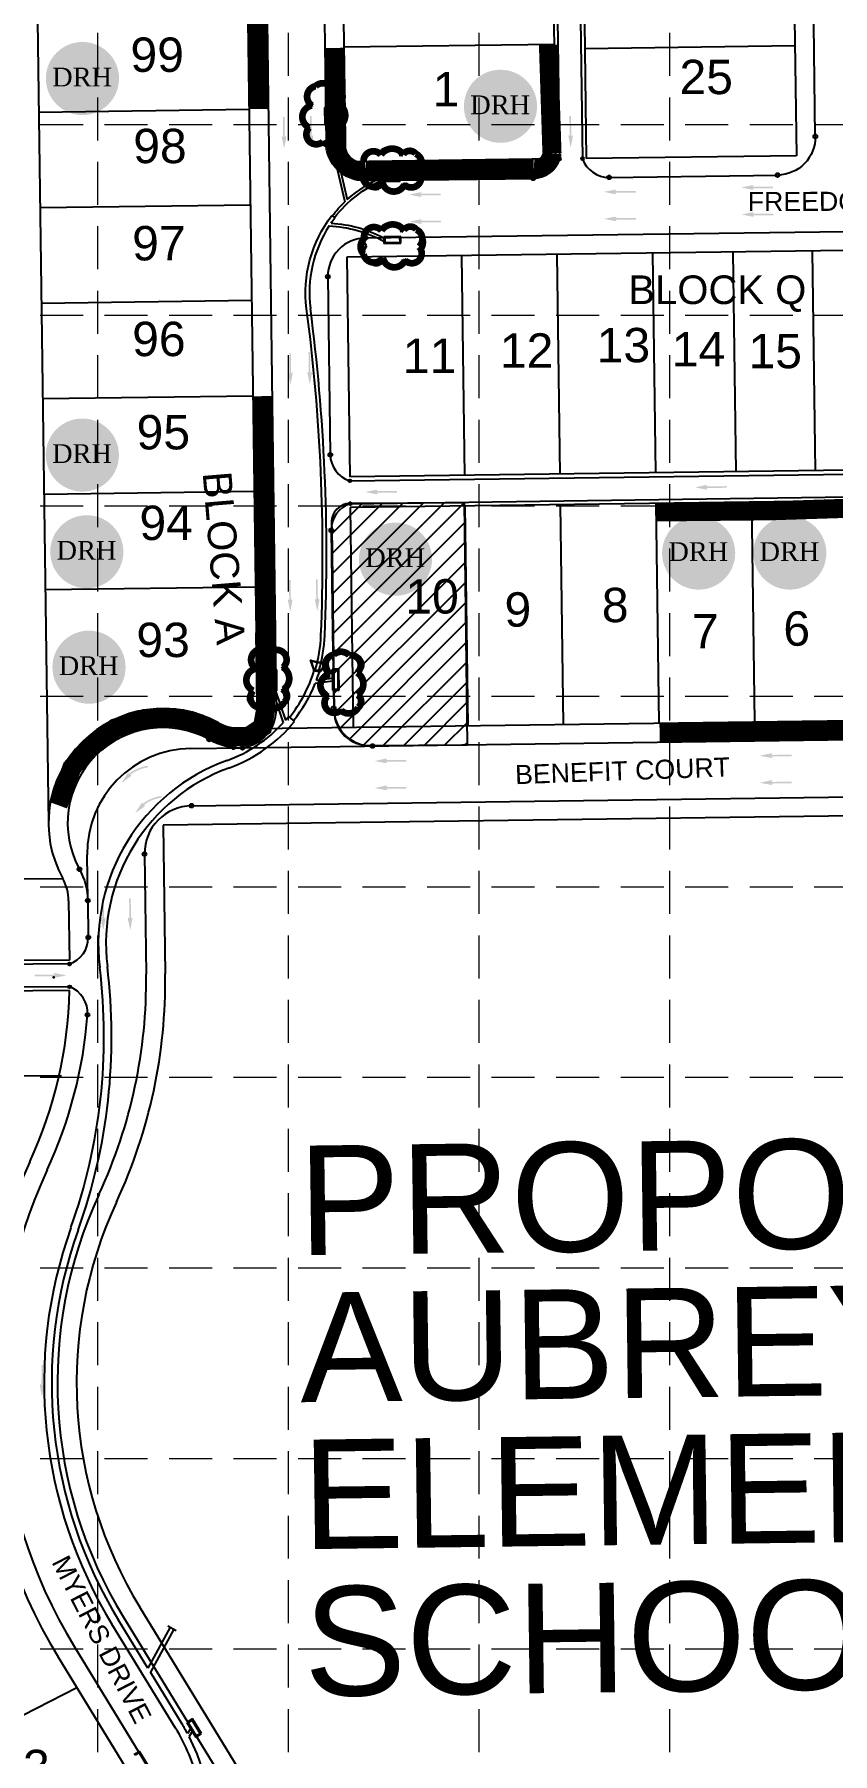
# Model space of a CAD drawing. Header units: inches. Extents: x -5337 to 1057, y 15227 to 19227.
# Drawn here: x -2771 to -2354, y 16972 to 17872 of the extents above; entities that cross this region are included whole.
import ezdxf
from ezdxf.enums import TextEntityAlignment as Align

# ---------------------------------------------------------------- set-up
doc = ezdxf.new("R2010")
doc.units = ezdxf.units.IN
doc.header["$LTSCALE"] = 150
doc.header["$MEASUREMENT"] = 0
doc.linetypes.add('HIDDEN', pattern=[0.375, 0.25, -0.125])
for name, color, linetype in [('1 BLOCK NUMBERS', 7, 'Continuous'), ('1 LOT NUMBER', 7, 'Continuous'), ('BASE', 7, 'Continuous'), ('ECB', 84, 'Continuous'), ('EROSION BLANKET', 84, 'Continuous'), ('grid', 7, 'HIDDEN'), ('LOT NUM', 7, 'Continuous'), ('LOTLINE', 7, 'Continuous'), ('PAVING', 7, 'Continuous'), ('ROW', 7, 'Continuous'), ('SODDED LOT', 2, 'Continuous'), ('STORM', 7, 'Continuous'), ('STORM INLET', 7, 'Continuous')]:
    doc.layers.add(name, color=color, linetype=linetype)
doc.styles.add('DRHorton', font='dutcheb.ttf')
doc.styles.get("Standard").update_dxf_attribs({"font": 'ARIAL.TTF', "height": 25})

# ---------------------------------------------------------------- blocks, each defined once
blk = doc.blocks.new('A$C18F678FE')
at = {"layer": 'BASE', "color": 170, "lineweight": 40, "const_width": 3.51}
blk.add_lwpolyline([(24.74, 19.3, 0.520567), (24.74, 19.3, 0.765195), (25.16, 29.3, 0.417879), (18.11, 33.3, 0.6649), (11.77, 25.13, 0.744833), (5.31, 15.53, 0.975642), (8.29, 5.64, 0.520567), (16.97, 2.85, 0.520567), (19.64, 8.87, 0.540264), (24.74, 19.3)], format="xyb", close=True, dxfattribs=at)
blk = doc.blocks.new('DRHorton')
h = blk.add_hatch(color=1)
h.paths.add_polyline_path([(78.7, 25.78, 1), (40.43, 25.78, 1)])
h.paths.add_polyline_path([(42.33, 17.91), (76.5, 17.91), (76.5, 34.87), (42.33, 34.87)], flags=24)
at = {"layer": 'BASE', "color": 176, "style": 'DRHorton'}
blk.add_text('DRH', height=9.814, dxfattribs=at).set_placement((59.39, 21.64), align=Align.CENTER)

msp = doc.modelspace()

# ---------------------------------------------------------------- hatches: boundary and pattern name
at = {"layer": 'PAVING'}
h = msp.add_hatch(color=256, dxfattribs=at)
edge = h.paths.add_edge_path()
edge.add_line((-2491.82, 17819.72), (-2491.31, 17819.19))
edge.add_line((-2491.31, 17819.19), (-2491.47, 17829.77))
edge.add_line((-2491.47, 17829.77), (-2490.61, 17829.79))
edge.add_line((-2490.61, 17829.79), (-2490.45, 17819.2))
edge.add_line((-2490.45, 17819.2), (-2489.85, 17819.76))
edge.add_line((-2489.85, 17819.76), (-2489.85, 17819.76))
edge.add_ellipse((-2489.8, 17819.22), major_axis=(-0.008, 0.56), ratio=0.285714, start_angle=-125.83153, end_angle=14.49672, ccw=False)
edge.add_line((-2489.66, 17818.9), (-2489.67, 17818.9))
edge.add_line((-2489.67, 17818.9), (-2490.76, 17813.15))
edge.add_line((-2490.76, 17813.15), (-2491.98, 17818.87))
edge.add_line((-2491.98, 17818.87), (-2491.98, 17818.87))
edge.add_ellipse((-2491.86, 17819.19), major_axis=(-0.008, 0.56), ratio=0.285714, start_angle=-17.18267, end_angle=124.72693, ccw=False)
edge.add_line((-2491.82, 17819.72), (-2491.82, 17819.72))
edge.add_line((-2491.82, 17819.72), (-2491.82, 17819.72))
edge.add_line((-2491.82, 17819.72), (-2491.82, 17819.72))
h = msp.add_hatch(color=256, dxfattribs=at)
edge = h.paths.add_edge_path()
edge.add_line((-2641.73, 17819.25), (-2641.23, 17818.72))
edge.add_line((-2641.23, 17818.72), (-2641.38, 17829.3))
edge.add_line((-2641.38, 17829.3), (-2640.52, 17829.31))
edge.add_line((-2640.52, 17829.31), (-2640.37, 17818.73))
edge.add_line((-2640.37, 17818.73), (-2639.77, 17819.29))
edge.add_line((-2639.77, 17819.29), (-2639.77, 17819.29))
edge.add_ellipse((-2639.72, 17818.75), major_axis=(-0.008, 0.56), ratio=0.285714, start_angle=-125.83153, end_angle=14.49672, ccw=False)
edge.add_line((-2639.58, 17818.42), (-2639.58, 17818.42))
edge.add_line((-2639.58, 17818.42), (-2640.68, 17812.68))
edge.add_line((-2640.68, 17812.68), (-2641.9, 17818.39))
edge.add_line((-2641.9, 17818.39), (-2641.9, 17818.39))
edge.add_ellipse((-2641.77, 17818.71), major_axis=(-0.008, 0.56), ratio=0.285714, start_angle=-17.18267, end_angle=124.72693, ccw=False)
edge.add_line((-2641.73, 17819.25), (-2641.73, 17819.25))
edge.add_line((-2641.73, 17819.25), (-2641.73, 17819.25))
edge.add_line((-2641.73, 17819.25), (-2641.73, 17819.25))
h = msp.add_hatch(color=256, dxfattribs=at)
edge = h.paths.add_edge_path()
edge.add_line((-2627.6, 17819.6), (-2627.09, 17819.06))
edge.add_line((-2627.09, 17819.06), (-2627.25, 17829.65))
edge.add_line((-2627.25, 17829.65), (-2626.39, 17829.66))
edge.add_line((-2626.39, 17829.66), (-2626.23, 17819.08))
edge.add_line((-2626.23, 17819.08), (-2625.63, 17819.64))
edge.add_line((-2625.63, 17819.64), (-2625.63, 17819.64))
edge.add_ellipse((-2625.58, 17819.1), major_axis=(-0.008, 0.56), ratio=0.285714, start_angle=-125.83153, end_angle=14.49672, ccw=False)
edge.add_line((-2625.45, 17818.77), (-2625.45, 17818.77))
edge.add_line((-2625.45, 17818.77), (-2626.55, 17813.03))
edge.add_line((-2626.55, 17813.03), (-2627.77, 17818.74))
edge.add_line((-2627.77, 17818.74), (-2627.77, 17818.74))
edge.add_ellipse((-2627.64, 17819.06), major_axis=(-0.008, 0.56), ratio=0.285714, start_angle=-17.18267, end_angle=124.72693, ccw=False)
edge.add_line((-2627.6, 17819.6), (-2627.6, 17819.6))
edge.add_line((-2627.6, 17819.6), (-2627.6, 17819.6))
edge.add_line((-2627.6, 17819.6), (-2627.6, 17819.6))
h = msp.add_hatch(color=256, dxfattribs=at)
edge = h.paths.add_edge_path()
edge.add_line((-2568.78, 17789.55), (-2569.32, 17789.05))
edge.add_line((-2569.32, 17789.05), (-2558.73, 17789.06))
edge.add_line((-2558.73, 17789.06), (-2558.73, 17788.2))
edge.add_line((-2558.73, 17788.2), (-2569.31, 17788.19))
edge.add_line((-2569.31, 17788.19), (-2568.76, 17787.58))
edge.add_line((-2568.76, 17787.58), (-2568.76, 17787.58))
edge.add_ellipse((-2569.3, 17787.54), major_axis=(0.56, 0.001), ratio=0.285714, start_angle=-125.83153, end_angle=14.49672, ccw=False)
edge.add_line((-2569.63, 17787.41), (-2569.63, 17787.41))
edge.add_line((-2569.63, 17787.41), (-2575.36, 17788.59))
edge.add_line((-2575.36, 17788.59), (-2569.63, 17789.73))
edge.add_line((-2569.63, 17789.73), (-2569.63, 17789.73))
edge.add_ellipse((-2569.31, 17789.6), major_axis=(0.56, 0.001), ratio=0.285714, start_angle=-17.18267, end_angle=124.72693, ccw=False)
edge.add_line((-2568.78, 17789.55), (-2568.78, 17789.55))
edge.add_line((-2568.78, 17789.55), (-2568.78, 17789.55))
edge.add_line((-2568.78, 17789.55), (-2568.78, 17789.55))
h = msp.add_hatch(color=256, dxfattribs=at)
edge = h.paths.add_edge_path()
edge.add_line((-2466.91, 17790.97), (-2467.45, 17790.47))
edge.add_line((-2467.45, 17790.47), (-2456.86, 17790.48))
edge.add_line((-2456.86, 17790.48), (-2456.86, 17789.62))
edge.add_line((-2456.86, 17789.62), (-2467.44, 17789.61))
edge.add_line((-2467.44, 17789.61), (-2466.89, 17789))
edge.add_line((-2466.89, 17789), (-2466.89, 17789))
edge.add_ellipse((-2467.44, 17788.96), major_axis=(0.56, 0.001), ratio=0.285714, start_angle=-125.83153, end_angle=14.49672, ccw=False)
edge.add_line((-2467.76, 17788.83), (-2467.76, 17788.83))
edge.add_line((-2467.76, 17788.83), (-2473.49, 17790.01))
edge.add_line((-2473.49, 17790.01), (-2467.76, 17791.15))
edge.add_line((-2467.76, 17791.15), (-2467.76, 17791.15))
edge.add_ellipse((-2467.44, 17791.02), major_axis=(0.56, 0.001), ratio=0.285714, start_angle=-17.18267, end_angle=124.72693, ccw=False)
edge.add_line((-2466.91, 17790.97), (-2466.91, 17790.97))
edge.add_line((-2466.91, 17790.97), (-2466.91, 17790.97))
edge.add_line((-2466.91, 17790.97), (-2466.91, 17790.97))
h = msp.add_hatch(color=256, dxfattribs=at)
edge = h.paths.add_edge_path()
edge.add_line((-2395.02, 17793.29), (-2395.56, 17792.79))
edge.add_line((-2395.56, 17792.79), (-2384.98, 17792.8))
edge.add_line((-2384.98, 17792.8), (-2384.98, 17791.94))
edge.add_line((-2384.98, 17791.94), (-2395.56, 17791.93))
edge.add_line((-2395.56, 17791.93), (-2395.01, 17791.32))
edge.add_line((-2395.01, 17791.32), (-2395.01, 17791.32))
edge.add_ellipse((-2395.55, 17791.28), major_axis=(0.56, 0.001), ratio=0.285714, start_angle=-125.83153, end_angle=14.49672, ccw=False)
edge.add_line((-2395.88, 17791.15), (-2395.88, 17791.15))
edge.add_line((-2395.88, 17791.15), (-2401.61, 17792.33))
edge.add_line((-2401.61, 17792.33), (-2395.88, 17793.47))
edge.add_line((-2395.88, 17793.47), (-2395.88, 17793.47))
edge.add_ellipse((-2395.56, 17793.34), major_axis=(0.56, 0.001), ratio=0.285714, start_angle=-17.18267, end_angle=124.72693, ccw=False)
edge.add_line((-2395.02, 17793.29), (-2395.02, 17793.29))
edge.add_line((-2395.02, 17793.29), (-2395.02, 17793.29))
edge.add_line((-2395.02, 17793.29), (-2395.02, 17793.29))
h = msp.add_hatch(color=256, dxfattribs=at)
edge = h.paths.add_edge_path()
edge.add_line((-2466.75, 17776.84), (-2467.29, 17776.34))
edge.add_line((-2467.29, 17776.34), (-2456.71, 17776.35))
edge.add_line((-2456.71, 17776.35), (-2456.71, 17775.49))
edge.add_line((-2456.71, 17775.49), (-2467.29, 17775.48))
edge.add_line((-2467.29, 17775.48), (-2466.74, 17774.87))
edge.add_line((-2466.74, 17774.87), (-2466.74, 17774.87))
edge.add_ellipse((-2467.28, 17774.83), major_axis=(0.56, 0.001), ratio=0.285714, start_angle=-125.83153, end_angle=14.49672, ccw=False)
edge.add_line((-2467.61, 17774.7), (-2467.61, 17774.7))
edge.add_line((-2467.61, 17774.7), (-2473.34, 17775.87))
edge.add_line((-2473.34, 17775.87), (-2467.61, 17777.01))
edge.add_line((-2467.61, 17777.01), (-2467.61, 17777.01))
edge.add_ellipse((-2467.29, 17776.88), major_axis=(0.56, 0.001), ratio=0.285714, start_angle=-17.18267, end_angle=124.72693, ccw=False)
edge.add_line((-2466.75, 17776.84), (-2466.75, 17776.84))
edge.add_line((-2466.75, 17776.84), (-2466.75, 17776.84))
edge.add_line((-2466.75, 17776.84), (-2466.75, 17776.84))
h = msp.add_hatch(color=256, dxfattribs=at)
edge = h.paths.add_edge_path()
edge.add_line((-2394.87, 17779.16), (-2395.41, 17778.65))
edge.add_line((-2395.41, 17778.65), (-2384.82, 17778.67))
edge.add_line((-2384.82, 17778.67), (-2384.82, 17777.81))
edge.add_line((-2384.82, 17777.81), (-2395.41, 17777.79))
edge.add_line((-2395.41, 17777.79), (-2394.86, 17777.19))
edge.add_line((-2394.86, 17777.19), (-2394.86, 17777.19))
edge.add_ellipse((-2395.4, 17777.15), major_axis=(0.56, 0.001), ratio=0.285714, start_angle=-125.83153, end_angle=14.49672, ccw=False)
edge.add_line((-2395.72, 17777.02), (-2395.72, 17777.02))
edge.add_line((-2395.72, 17777.02), (-2401.45, 17778.19))
edge.add_line((-2401.45, 17778.19), (-2395.72, 17779.33))
edge.add_line((-2395.72, 17779.33), (-2395.72, 17779.33))
edge.add_ellipse((-2395.4, 17779.2), major_axis=(0.56, 0.001), ratio=0.285714, start_angle=-17.18267, end_angle=124.72693, ccw=False)
edge.add_line((-2394.87, 17779.16), (-2394.87, 17779.16))
edge.add_line((-2394.87, 17779.16), (-2394.87, 17779.16))
edge.add_line((-2394.87, 17779.16), (-2394.87, 17779.16))
h = msp.add_hatch(color=256, dxfattribs=at)
edge = h.paths.add_edge_path()
edge.add_line((-2568.62, 17775.42), (-2569.16, 17774.92))
edge.add_line((-2569.16, 17774.92), (-2558.58, 17774.93))
edge.add_line((-2558.58, 17774.93), (-2558.58, 17774.07))
edge.add_line((-2558.58, 17774.07), (-2569.16, 17774.06))
edge.add_line((-2569.16, 17774.06), (-2568.61, 17773.45))
edge.add_line((-2568.61, 17773.45), (-2568.61, 17773.45))
edge.add_ellipse((-2569.15, 17773.41), major_axis=(0.56, 0.001), ratio=0.285714, start_angle=-125.83153, end_angle=14.49672, ccw=False)
edge.add_line((-2569.48, 17773.28), (-2569.48, 17773.28))
edge.add_line((-2569.48, 17773.28), (-2575.21, 17774.45))
edge.add_line((-2575.21, 17774.45), (-2569.48, 17775.6))
edge.add_line((-2569.48, 17775.6), (-2569.48, 17775.59))
edge.add_ellipse((-2569.16, 17775.46), major_axis=(0.56, 0.001), ratio=0.285714, start_angle=-17.18267, end_angle=124.72693, ccw=False)
edge.add_line((-2568.62, 17775.42), (-2568.62, 17775.42))
edge.add_line((-2568.62, 17775.42), (-2568.62, 17775.42))
edge.add_line((-2568.62, 17775.42), (-2568.62, 17775.42))
h = msp.add_hatch(color=256, dxfattribs=at)
edge = h.paths.add_edge_path()
edge.add_line((-2638.43, 17695.5), (-2637.92, 17694.96))
edge.add_line((-2637.92, 17694.96), (-2638.08, 17705.55))
edge.add_line((-2638.08, 17705.55), (-2637.22, 17705.56))
edge.add_line((-2637.22, 17705.56), (-2637.06, 17694.98))
edge.add_line((-2637.06, 17694.98), (-2636.46, 17695.54))
edge.add_line((-2636.46, 17695.54), (-2636.46, 17695.54))
edge.add_ellipse((-2636.41, 17695), major_axis=(-0.008, 0.56), ratio=0.285714, start_angle=-125.83153, end_angle=14.49672, ccw=False)
edge.add_line((-2636.27, 17694.67), (-2636.28, 17694.67))
edge.add_line((-2636.28, 17694.67), (-2637.37, 17688.92))
edge.add_line((-2637.37, 17688.92), (-2638.59, 17694.64))
edge.add_line((-2638.59, 17694.64), (-2638.59, 17694.64))
edge.add_ellipse((-2638.47, 17694.96), major_axis=(-0.008, 0.56), ratio=0.285714, start_angle=-17.18267, end_angle=124.72693, ccw=False)
edge.add_line((-2638.43, 17695.5), (-2638.43, 17695.5))
edge.add_line((-2638.43, 17695.5), (-2638.43, 17695.5))
edge.add_line((-2638.43, 17695.5), (-2638.43, 17695.5))
h = msp.add_hatch(color=256, dxfattribs=at)
edge = h.paths.add_edge_path()
edge.add_line((-2628.32, 17695.87), (-2627.81, 17695.34))
edge.add_line((-2627.81, 17695.34), (-2627.97, 17705.92))
edge.add_line((-2627.97, 17705.92), (-2627.11, 17705.94))
edge.add_line((-2627.11, 17705.94), (-2626.95, 17695.35))
edge.add_line((-2626.95, 17695.35), (-2626.35, 17695.91))
edge.add_line((-2626.35, 17695.91), (-2626.35, 17695.91))
edge.add_ellipse((-2626.3, 17695.37), major_axis=(-0.008, 0.56), ratio=0.285714, start_angle=-125.83153, end_angle=14.49672, ccw=False)
edge.add_line((-2626.17, 17695.05), (-2626.17, 17695.05))
edge.add_line((-2626.17, 17695.05), (-2627.26, 17689.3))
edge.add_line((-2627.26, 17689.3), (-2628.48, 17695.02))
edge.add_line((-2628.48, 17695.02), (-2628.48, 17695.01))
edge.add_ellipse((-2628.36, 17695.34), major_axis=(-0.008, 0.56), ratio=0.285714, start_angle=-17.18267, end_angle=124.72693, ccw=False)
edge.add_line((-2628.32, 17695.87), (-2628.32, 17695.87))
edge.add_line((-2628.32, 17695.87), (-2628.32, 17695.87))
edge.add_line((-2628.32, 17695.87), (-2628.32, 17695.87))
h = msp.add_hatch(color=256, dxfattribs=at)
edge = h.paths.add_edge_path()
edge.add_line((-2591.68, 17633.87), (-2592.21, 17633.37))
edge.add_line((-2592.21, 17633.37), (-2581.63, 17633.48))
edge.add_line((-2581.63, 17633.48), (-2581.62, 17632.62))
edge.add_line((-2581.62, 17632.62), (-2592.2, 17632.51))
edge.add_line((-2592.2, 17632.51), (-2591.64, 17631.91))
edge.add_line((-2591.64, 17631.91), (-2591.64, 17631.9))
edge.add_ellipse((-2592.18, 17631.86), major_axis=(0.56, 0.006), ratio=0.285714, start_angle=-125.83153, end_angle=14.49672, ccw=False)
edge.add_line((-2592.51, 17631.73), (-2592.51, 17631.73))
edge.add_line((-2592.51, 17631.73), (-2598.25, 17632.84))
edge.add_line((-2598.25, 17632.84), (-2592.53, 17634.04))
edge.add_line((-2592.53, 17634.04), (-2592.53, 17634.04))
edge.add_ellipse((-2592.21, 17633.91), major_axis=(0.56, 0.006), ratio=0.285714, start_angle=-17.18267, end_angle=124.72693, ccw=False)
edge.add_line((-2591.68, 17633.87), (-2591.68, 17633.87))
edge.add_line((-2591.68, 17633.87), (-2591.68, 17633.87))
edge.add_line((-2591.68, 17633.87), (-2591.68, 17633.87))
h = msp.add_hatch(color=256, dxfattribs=at)
edge = h.paths.add_edge_path()
edge.add_line((-2419.25, 17636.34), (-2419.78, 17635.84))
edge.add_line((-2419.78, 17635.84), (-2409.2, 17635.95))
edge.add_line((-2409.2, 17635.95), (-2409.19, 17635.09))
edge.add_line((-2409.19, 17635.09), (-2419.77, 17634.98))
edge.add_line((-2419.77, 17634.98), (-2419.22, 17634.37))
edge.add_line((-2419.22, 17634.37), (-2419.21, 17634.37))
edge.add_ellipse((-2419.76, 17634.33), major_axis=(0.56, 0.006), ratio=0.285714, start_angle=-125.83153, end_angle=14.49672, ccw=False)
edge.add_line((-2420.08, 17634.19), (-2420.08, 17634.2))
edge.add_line((-2420.08, 17634.2), (-2425.82, 17635.31))
edge.add_line((-2425.82, 17635.31), (-2420.1, 17636.51))
edge.add_line((-2420.1, 17636.51), (-2420.1, 17636.51))
edge.add_ellipse((-2419.78, 17636.38), major_axis=(0.56, 0.006), ratio=0.285714, start_angle=-17.18267, end_angle=124.72693, ccw=False)
edge.add_line((-2419.25, 17636.34), (-2419.25, 17636.34))
edge.add_line((-2419.25, 17636.34), (-2419.25, 17636.34))
edge.add_line((-2419.25, 17636.34), (-2419.25, 17636.34))
h = msp.add_hatch(color=256, dxfattribs=at)
edge = h.paths.add_edge_path()
edge.add_line((-2638.55, 17576.77), (-2638.04, 17576.24))
edge.add_line((-2638.04, 17576.24), (-2638.2, 17586.82))
edge.add_line((-2638.2, 17586.82), (-2637.34, 17586.84))
edge.add_line((-2637.34, 17586.84), (-2637.18, 17576.25))
edge.add_line((-2637.18, 17576.25), (-2636.58, 17576.81))
edge.add_line((-2636.58, 17576.81), (-2636.58, 17576.81))
edge.add_ellipse((-2636.53, 17576.27), major_axis=(-0.008, 0.56), ratio=0.285714, start_angle=-125.83153, end_angle=14.49672, ccw=False)
edge.add_line((-2636.4, 17575.94), (-2636.4, 17575.95))
edge.add_line((-2636.4, 17575.95), (-2637.5, 17570.2))
edge.add_line((-2637.5, 17570.2), (-2638.72, 17575.91))
edge.add_line((-2638.72, 17575.91), (-2638.72, 17575.91))
edge.add_ellipse((-2638.59, 17576.24), major_axis=(-0.008, 0.56), ratio=0.285714, start_angle=-17.18267, end_angle=124.72693, ccw=False)
edge.add_line((-2638.55, 17576.77), (-2638.55, 17576.77))
edge.add_line((-2638.55, 17576.77), (-2638.55, 17576.77))
edge.add_line((-2638.55, 17576.77), (-2638.55, 17576.77))
h = msp.add_hatch(color=256, dxfattribs=at)
edge = h.paths.add_edge_path()
edge.add_line((-2624.42, 17577.12), (-2623.91, 17576.59))
edge.add_line((-2623.91, 17576.59), (-2624.07, 17587.17))
edge.add_line((-2624.07, 17587.17), (-2623.21, 17587.18))
edge.add_line((-2623.21, 17587.18), (-2623.05, 17576.6))
edge.add_line((-2623.05, 17576.6), (-2622.45, 17577.16))
edge.add_line((-2622.45, 17577.16), (-2622.45, 17577.16))
edge.add_ellipse((-2622.4, 17576.62), major_axis=(-0.008, 0.56), ratio=0.285714, start_angle=-125.83153, end_angle=14.49672, ccw=False)
edge.add_line((-2622.27, 17576.29), (-2622.27, 17576.29))
edge.add_line((-2622.27, 17576.29), (-2623.36, 17570.55))
edge.add_line((-2623.36, 17570.55), (-2624.59, 17576.26))
edge.add_line((-2624.59, 17576.26), (-2624.58, 17576.26))
edge.add_ellipse((-2624.46, 17576.58), major_axis=(-0.008, 0.56), ratio=0.285714, start_angle=-17.18267, end_angle=124.72693, ccw=False)
edge.add_line((-2624.42, 17577.12), (-2624.42, 17577.12))
edge.add_line((-2624.42, 17577.12), (-2624.42, 17577.12))
edge.add_line((-2624.42, 17577.12), (-2624.42, 17577.12))
at = {"layer": 'PAVING', "linetype": 'Continuous', "lineweight": 30}
h = msp.add_hatch(color=256, dxfattribs=at)
edge = h.paths.add_edge_path()
edge.add_line((-2721, 17483.95), (-2725.79, 17480.59))
edge.add_line((-2725.79, 17480.59), (-2722.69, 17485.54))
edge.add_line((-2722.69, 17485.54), (-2722.69, 17485.54))
edge.add_ellipse((-2722.37, 17485.68), major_axis=(0.385, 0.407), ratio=0.285714, start_angle=-17.18267, end_angle=124.72693, ccw=False)
edge.add_line((-2721.97, 17486.04), (-2721.97, 17486.04))
edge.add_line((-2721.97, 17486.04), (-2721.97, 17485.3))
edge.add_line((-2721.97, 17485.3), (-2721.97, 17485.32))
edge.add_arc((-2709.29, 17469.3), 20.43, 97.98331, 128.39158, ccw=False)
edge.add_line((-2712.12, 17489.53), (-2712, 17488.68))
edge.add_arc((-2709.29, 17469.3), 19.57, 97.98331, 128.05912)
edge.add_line((-2721.35, 17484.71), (-2721.35, 17484.71))
edge.add_line((-2721.35, 17484.71), (-2720.53, 17484.69))
edge.add_line((-2720.53, 17484.69), (-2720.53, 17484.69))
edge.add_ellipse((-2720.87, 17484.27), major_axis=(0.385, 0.407), ratio=0.285714, start_angle=-125.83153, end_angle=14.49672, ccw=False)
edge.add_line((-2721.01, 17483.95), (-2721.01, 17483.95))
at = {"layer": 'PAVING'}
h = msp.add_hatch(color=256, dxfattribs=at)
edge = h.paths.add_edge_path()
edge.add_line((-2586.81, 17491.16), (-2587.36, 17491.65))
edge.add_line((-2587.36, 17491.65), (-2576.77, 17491.78))
edge.add_line((-2576.77, 17491.78), (-2576.78, 17492.64))
edge.add_line((-2576.78, 17492.64), (-2587.37, 17492.51))
edge.add_line((-2587.37, 17492.51), (-2586.82, 17493.13))
edge.add_line((-2586.82, 17493.13), (-2586.82, 17493.13))
edge.add_ellipse((-2587.37, 17493.16), major_axis=(0.56, 0.007), ratio=0.285714, start_angle=345.50328, end_angle=485.83153)
edge.add_line((-2587.69, 17493.29), (-2587.69, 17493.28))
edge.add_line((-2587.69, 17493.28), (-2593.41, 17492.03))
edge.add_line((-2593.41, 17492.03), (-2587.66, 17490.97))
edge.add_line((-2587.66, 17490.97), (-2587.66, 17490.97))
edge.add_ellipse((-2587.34, 17491.1), major_axis=(0.56, 0.007), ratio=0.285714, start_angle=235.27307, end_angle=377.18267)
edge.add_line((-2586.81, 17491.16), (-2586.81, 17491.16))
edge.add_line((-2586.81, 17491.16), (-2586.81, 17491.16))
edge.add_line((-2586.81, 17491.16), (-2586.81, 17491.16))
h = msp.add_hatch(color=256, dxfattribs=at)
edge = h.paths.add_edge_path()
edge.add_line((-2385.28, 17493.91), (-2385.83, 17494.41))
edge.add_line((-2385.83, 17494.41), (-2375.24, 17494.5))
edge.add_line((-2375.24, 17494.5), (-2375.25, 17495.36))
edge.add_line((-2375.25, 17495.36), (-2385.83, 17495.26))
edge.add_line((-2385.83, 17495.26), (-2385.29, 17495.88))
edge.add_line((-2385.29, 17495.88), (-2385.29, 17495.88))
edge.add_ellipse((-2385.83, 17495.91), major_axis=(0.56, 0.005), ratio=0.285714, start_angle=345.50328, end_angle=485.83153)
edge.add_line((-2386.16, 17496.04), (-2386.16, 17496.04))
edge.add_line((-2386.16, 17496.04), (-2391.88, 17494.81))
edge.add_line((-2391.88, 17494.81), (-2386.14, 17493.72))
edge.add_line((-2386.14, 17493.72), (-2386.14, 17493.72))
edge.add_ellipse((-2385.82, 17493.86), major_axis=(0.56, 0.005), ratio=0.285714, start_angle=235.27307, end_angle=377.18267)
edge.add_line((-2385.28, 17493.91), (-2385.28, 17493.91))
edge.add_line((-2385.28, 17493.91), (-2385.28, 17493.91))
edge.add_line((-2385.28, 17493.91), (-2385.28, 17493.91))
h = msp.add_hatch(color=256, dxfattribs=at)
edge = h.paths.add_edge_path()
edge.add_line((-2586.77, 17477.02), (-2587.32, 17477.51))
edge.add_line((-2587.32, 17477.51), (-2576.74, 17477.65))
edge.add_line((-2576.74, 17477.65), (-2576.74, 17478.51))
edge.add_line((-2576.74, 17478.51), (-2587.33, 17478.37))
edge.add_line((-2587.33, 17478.37), (-2586.79, 17478.99))
edge.add_line((-2586.79, 17478.99), (-2586.79, 17478.99))
edge.add_ellipse((-2587.33, 17479.02), major_axis=(0.56, 0.007), ratio=0.285714, start_angle=345.50328, end_angle=485.83153)
edge.add_line((-2587.66, 17479.15), (-2587.66, 17479.15))
edge.add_line((-2587.66, 17479.15), (-2593.37, 17477.9))
edge.add_line((-2593.37, 17477.9), (-2587.62, 17476.83))
edge.add_line((-2587.62, 17476.83), (-2587.62, 17476.83))
edge.add_ellipse((-2587.31, 17476.97), major_axis=(0.56, 0.007), ratio=0.285714, start_angle=235.27307, end_angle=377.18267)
edge.add_line((-2586.77, 17477.02), (-2586.77, 17477.02))
edge.add_line((-2586.77, 17477.02), (-2586.77, 17477.02))
edge.add_line((-2586.77, 17477.02), (-2586.77, 17477.02))
h = msp.add_hatch(color=256, dxfattribs=at)
edge = h.paths.add_edge_path()
edge.add_line((-2385.29, 17479.77), (-2385.84, 17480.27))
edge.add_line((-2385.84, 17480.27), (-2375.25, 17480.36))
edge.add_line((-2375.25, 17480.36), (-2375.26, 17481.22))
edge.add_line((-2375.26, 17481.22), (-2385.84, 17481.13))
edge.add_line((-2385.84, 17481.13), (-2385.3, 17481.74))
edge.add_line((-2385.3, 17481.74), (-2385.3, 17481.74))
edge.add_ellipse((-2385.84, 17481.78), major_axis=(0.56, 0.005), ratio=0.285714, start_angle=345.50328, end_angle=485.83153)
edge.add_line((-2386.17, 17481.9), (-2386.17, 17481.9))
edge.add_line((-2386.17, 17481.9), (-2391.89, 17480.67))
edge.add_line((-2391.89, 17480.67), (-2386.15, 17479.59))
edge.add_line((-2386.15, 17479.59), (-2386.15, 17479.59))
edge.add_ellipse((-2385.83, 17479.72), major_axis=(0.56, 0.005), ratio=0.285714, start_angle=235.27307, end_angle=377.18267)
edge.add_line((-2385.29, 17479.77), (-2385.29, 17479.77))
edge.add_line((-2385.29, 17479.77), (-2385.29, 17479.77))
edge.add_line((-2385.29, 17479.77), (-2385.29, 17479.77))
at = {"layer": 'PAVING', "linetype": 'Continuous', "lineweight": 30}
h = msp.add_hatch(color=256, dxfattribs=at)
edge = h.paths.add_edge_path()
edge.add_line((-2713.82, 17468.18), (-2718.61, 17464.82))
edge.add_line((-2718.61, 17464.82), (-2715.5, 17469.77))
edge.add_line((-2715.5, 17469.77), (-2715.5, 17469.77))
edge.add_ellipse((-2715.18, 17469.91), major_axis=(0.385, 0.407), ratio=0.285714, start_angle=-17.18267, end_angle=124.72693, ccw=False)
edge.add_line((-2714.78, 17470.27), (-2714.78, 17470.27))
edge.add_line((-2714.78, 17470.27), (-2714.78, 17469.53))
edge.add_line((-2714.78, 17469.53), (-2714.79, 17469.54))
edge.add_arc((-2702.1, 17453.53), 20.43, 97.98318, 128.39145, ccw=False)
edge.add_line((-2704.94, 17473.76), (-2704.82, 17472.91))
edge.add_arc((-2702.1, 17453.53), 19.57, 97.98318, 128.05898)
edge.add_line((-2714.16, 17468.94), (-2714.16, 17468.94))
edge.add_line((-2714.16, 17468.94), (-2713.35, 17468.92))
edge.add_line((-2713.35, 17468.92), (-2713.34, 17468.92))
edge.add_ellipse((-2713.69, 17468.5), major_axis=(0.385, 0.407), ratio=0.285714, start_angle=-125.83153, end_angle=14.49672, ccw=False)
edge.add_line((-2713.82, 17468.17), (-2713.82, 17468.18))
at = {"layer": 'PAVING'}
h = msp.add_hatch(color=256, dxfattribs=at)
edge = h.paths.add_edge_path()
edge.add_line((-2734.46, 17410.07), (-2734.95, 17409.52))
edge.add_line((-2734.95, 17409.52), (-2735.09, 17420.11))
edge.add_line((-2735.09, 17420.11), (-2735.95, 17420.09))
edge.add_line((-2735.95, 17420.09), (-2735.81, 17409.51))
edge.add_line((-2735.81, 17409.51), (-2736.42, 17410.05))
edge.add_line((-2736.42, 17410.05), (-2736.42, 17410.05))
edge.add_ellipse((-2736.46, 17409.51), major_axis=(-0.008, 0.56), ratio=0.285714, start_angle=345.50328, end_angle=485.83153)
edge.add_line((-2736.58, 17409.18), (-2736.58, 17409.18))
edge.add_line((-2736.58, 17409.18), (-2735.32, 17403.47))
edge.add_line((-2735.32, 17403.47), (-2734.26, 17409.22))
edge.add_line((-2734.26, 17409.22), (-2734.27, 17409.22))
edge.add_ellipse((-2734.4, 17409.53), major_axis=(-0.008, 0.56), ratio=0.285714, start_angle=235.27307, end_angle=377.18267)
edge.add_line((-2734.46, 17410.07), (-2734.46, 17410.07))
edge.add_line((-2734.46, 17410.07), (-2734.46, 17410.07))
edge.add_line((-2734.46, 17410.07), (-2734.46, 17410.07))
h = msp.add_hatch(color=256, dxfattribs=at)
edge = h.paths.add_edge_path()
edge.add_line((-2720.32, 17410.12), (-2720.81, 17409.57))
edge.add_line((-2720.81, 17409.57), (-2720.95, 17420.16))
edge.add_line((-2720.95, 17420.16), (-2721.81, 17420.15))
edge.add_line((-2721.81, 17420.15), (-2721.67, 17409.56))
edge.add_line((-2721.67, 17409.56), (-2722.29, 17410.11))
edge.add_line((-2722.29, 17410.11), (-2722.29, 17410.11))
edge.add_ellipse((-2722.32, 17409.56), major_axis=(-0.008, 0.56), ratio=0.285714, start_angle=345.50328, end_angle=485.83153)
edge.add_line((-2722.45, 17409.23), (-2722.44, 17409.24))
edge.add_line((-2722.44, 17409.24), (-2721.19, 17403.52))
edge.add_line((-2721.19, 17403.52), (-2720.13, 17409.27))
edge.add_line((-2720.13, 17409.27), (-2720.13, 17409.27))
edge.add_ellipse((-2720.27, 17409.59), major_axis=(-0.008, 0.56), ratio=0.285714, start_angle=235.27307, end_angle=377.18267)
edge.add_line((-2720.32, 17410.12), (-2720.32, 17410.12))
edge.add_line((-2720.32, 17410.12), (-2720.32, 17410.12))
edge.add_line((-2720.32, 17410.12), (-2720.32, 17410.12))
at = {"layer": 'PAVING', "linetype": 'Continuous', "lineweight": 30}
h = msp.add_hatch(color=256, dxfattribs=at)
edge = h.paths.add_edge_path()
edge.add_line((-2761.24, 17380.8), (-2760.69, 17380.2))
edge.add_line((-2760.69, 17380.2), (-2771.27, 17380.15))
edge.add_line((-2771.27, 17380.15), (-2771.26, 17379.29))
edge.add_line((-2771.26, 17379.29), (-2760.68, 17379.34))
edge.add_line((-2760.68, 17379.34), (-2761.22, 17378.84))
edge.add_line((-2761.22, 17378.84), (-2761.22, 17378.84))
edge.add_ellipse((-2760.68, 17378.79), major_axis=(-0.56, -0.002), ratio=0.285714, start_angle=342.81733, end_angle=484.72693)
edge.add_line((-2760.36, 17378.66), (-2760.36, 17378.66))
edge.add_line((-2760.36, 17378.66), (-2754.64, 17379.82))
edge.add_line((-2754.64, 17379.82), (-2760.37, 17380.98))
edge.add_line((-2760.37, 17380.98), (-2760.37, 17380.98))
edge.add_ellipse((-2760.7, 17380.85), major_axis=(-0.56, -0.002), ratio=0.285714, start_angle=234.16847, end_angle=374.49672)
edge.add_line((-2761.24, 17380.8), (-2761.24, 17380.8))
edge.add_line((-2761.24, 17380.8), (-2761.24, 17380.8))
at = {"layer": 'PAVING'}
h = msp.add_hatch(color=256, dxfattribs=at)
edge = h.paths.add_edge_path()
edge.add_line((-2766.34, 17165.81), (-2766.86, 17165.28))
edge.add_line((-2766.86, 17165.28), (-2766.63, 17175.86))
edge.add_line((-2766.63, 17175.86), (-2767.49, 17175.88))
edge.add_line((-2767.49, 17175.88), (-2767.72, 17165.3))
edge.add_line((-2767.72, 17165.3), (-2768.31, 17165.86))
edge.add_line((-2768.31, 17165.86), (-2768.31, 17165.87))
edge.add_ellipse((-2768.36, 17165.32), major_axis=(0.012, 0.56), ratio=0.285714, start_angle=345.50328, end_angle=485.83153)
edge.add_line((-2768.5, 17165), (-2768.5, 17165))
edge.add_line((-2768.5, 17165), (-2767.44, 17159.25))
edge.add_line((-2767.44, 17159.25), (-2766.18, 17164.96))
edge.add_line((-2766.18, 17164.96), (-2766.18, 17164.95))
edge.add_ellipse((-2766.31, 17165.28), major_axis=(0.012, 0.56), ratio=0.285714, start_angle=235.27307, end_angle=377.18267)
edge.add_line((-2766.35, 17165.81), (-2766.34, 17165.81))
edge.add_line((-2766.34, 17165.81), (-2766.34, 17165.81))
edge.add_line((-2766.34, 17165.81), (-2766.34, 17165.81))
at = {"layer": 'SODDED LOT'}
h = msp.add_hatch(dxfattribs=at)
h.set_pattern_fill('ANSI31', color=256, scale=60, style=0)
edge = h.paths.add_edge_path()
edge.add_line((-2546.35, 17627.17), (-2606.09, 17626.88))
edge.add_arc((-2606.04, 17616.94), 9.94, 90.27273, 194.10265)
edge.add_line((-2615.68, 17614.52), (-2614.51, 17517.86))
edge.add_arc((-2596.63, 17518.08), 17.88, 180.69002, 272.07289)
edge.add_line((-2595.99, 17500.21), (-2544.82, 17500.57))
edge.add_line((-2544.82, 17500.57), (-2546.35, 17627.17))

# ---------------------------------------------------------------- linework, layer by layer
at = {"layer": 'BASE', "color": 170, "lineweight": 40}
for p, q in [((-2611.43, 17835.72), (-2611.43, 17835.72)), ((-2611.43, 17835.72), (-2611.43, 17835.72)), ((-2577.93, 17794.63), (-2577.93, 17794.63)), ((-2577.93, 17794.63), (-2577.93, 17794.63)), ((-2577.49, 17754.84), (-2577.49, 17754.84)), ((-2577.49, 17754.84), (-2577.49, 17754.84)), ((-2641.92, 17540.53), (-2641.92, 17540.53)), ((-2641.92, 17540.53), (-2641.92, 17540.53)), ((-2601.39, 17538.45), (-2601.39, 17538.45)), ((-2601.39, 17538.45), (-2601.39, 17538.45)), ((-2682.12, 16997.45), (-2682.12, 16997.45)), ((-2682.12, 16997.45), (-2682.12, 16997.45)), ((-2714.74, 16975.89), (-2714.74, 16975.89)), ((-2714.74, 16975.89), (-2714.74, 16975.89))]:
    msp.add_line(p, q, dxfattribs=at)
for centre, radius, start, end in [((-2622.41, 17840.04), 5.61, 100.19112, 234.6709), ((-2619.66, 17841.26), 5.7, 40.36063, 131.07671), ((-2614.63, 17839.81), 5.19, 307.98562, 97.67783), ((-2624.82, 17829.48), 6.04, 97.95133, 244.67119), ((-2615.31, 17829.97), 6.94, 302.44792, 55.97094), ((-2623.85, 17820.27), 5.17, 133.45291, 310.62738), ((-2613.82, 17820.77), 4.02, 306.30255, 56.30255), ((-2616.38, 17820.1), 5.56, 222.42558, 332.42558), ((-2585.55, 17807.28), 6.04, 14.01822, 160.73807), ((-2594.61, 17805.35), 5.17, 49.51979, 226.69427), ((-2574.8, 17806.01), 5.61, 16.25801, 150.73778), ((-2573.29, 17803.4), 5.7, 316.42751, 47.14359), ((-2593.98, 17797.9), 5.56, 138.49246, 248.49246), ((-2584.06, 17797.89), 6.94, 218.5148, 332.03782), ((-2574.2, 17798.24), 5.19, 224.0525, 13.74471), ((-2593.05, 17795.43), 4.02, 222.36943, 332.36943), ((-2594.17, 17765.55), 5.17, 49.51979, 226.69427), ((-2585.11, 17767.49), 6.04, 14.01822, 160.73807), ((-2574.36, 17766.21), 5.61, 16.25801, 150.73778), ((-2572.85, 17763.61), 5.7, 316.42751, 47.14359), ((-2593.54, 17758.11), 5.56, 138.49246, 248.49246), ((-2573.76, 17758.45), 5.19, 224.0525, 13.74471), ((-2592.61, 17755.64), 4.02, 222.36943, 332.36943), ((-2583.62, 17758.1), 6.94, 218.5148, 332.03782), ((-2650.15, 17546.08), 5.7, 40.36063, 131.07671), ((-2652.9, 17544.85), 5.61, 100.19112, 234.6709), ((-2645.11, 17544.62), 5.19, 307.98562, 97.67783), ((-2612.37, 17542.77), 5.61, 100.19112, 234.6709), ((-2609.62, 17543.99), 5.7, 40.36063, 131.07671), ((-2604.59, 17542.54), 5.19, 307.98562, 97.67783), ((-2655.3, 17534.29), 6.04, 97.95133, 244.67119), ((-2645.8, 17534.78), 6.94, 302.44792, 55.97094), ((-2614.78, 17532.21), 6.04, 97.95133, 244.67119), ((-2605.28, 17532.7), 6.94, 302.44792, 55.97094), ((-2654.33, 17525.08), 5.17, 133.45291, 310.62738), ((-2644.31, 17525.58), 4.02, 306.30255, 56.30255), ((-2613.81, 17523), 5.17, 133.45291, 310.62738), ((-2603.78, 17523.5), 4.02, 306.30255, 56.30255), ((-2646.86, 17524.92), 5.56, 222.42558, 332.42558), ((-2606.34, 17522.83), 5.56, 222.42558, 332.42558)]:
    msp.add_arc(centre, radius, start, end, dxfattribs=at)
at = {"layer": 'EROSION BLANKET', "const_width": 10}
for points in [[(-2653.65, 17833.36), (-2654.78, 17932.45)], [(-2758.99, 17468.94), (-2751.78, 17488.55), (-2742.19, 17499.61), (-2729.06, 17509.34), (-2713.42, 17514.35), (-2698.08, 17514.79), (-2684.95, 17511.7), (-2671.38, 17504.77), (-2659.28, 17504.91), (-2652.05, 17509.78), (-2650.43, 17518.78), (-2650.28, 17545.61), (-2652.04, 17683.06)], [(-2445.77, 17622.46), (-2386.42, 17623.05), (-2340.88, 17624.52), (-2308.27, 17628.34), (-2269.49, 17634.21)], [(-2444.3, 17507.05), (-2352.63, 17508.22), (-2323.25, 17508.51), (-2303.57, 17511.45), (-2268.02, 17517.33)]]:
    msp.add_lwpolyline(points, dxfattribs=at)
msp.add_lwpolyline([(-2614.1, 17865.37), (-2613.3, 17814.42, 0.444055), (-2597.85, 17800.89), (-2510.09, 17802, 0.406718), (-2500.58, 17810.26), (-2502.42, 17866.97)], format="xyb", dxfattribs=at)
at = {"layer": 'grid', "color": 252, "linetype": 'HIDDEN', "lineweight": 0, "ltscale": 0.6}
for p, q in [((-2738.39, 19121.98), (-2738.39, 15630.29)), ((-2638.64, 19121.98), (-2638.64, 15630.29)), ((-2538.89, 19121.98), (-2538.89, 15630.29)), ((-2439.14, 19121.98), (-2439.14, 15630.29)), ((-5232.14, 17825.23), (952.36, 17825.23)), ((-5232.14, 17725.48), (952.36, 17725.48)), ((-5232.14, 17625.73), (952.36, 17625.73)), ((-5232.14, 17525.98), (952.36, 17525.98)), ((-5232.14, 17426.23), (952.36, 17426.23)), ((-5232.14, 17326.48), (952.36, 17326.48)), ((-5232.14, 17226.73), (952.36, 17226.73)), ((-5232.14, 17126.98), (952.36, 17126.98)), ((-5232.14, 17027.23), (952.36, 17027.23))]:
    msp.add_line(p, q, dxfattribs=at)
at = {"layer": 'LOTLINE'}
for p, q in [((-2785.68, 19067.45), (-2763.99, 17459.41)), ((-2499.47, 17867.22), (-2609.46, 17865.74)), ((-2373.45, 17866.42), (-2483.44, 17864.94)), ((-2659.02, 17833.09), (-2769.01, 17831.61)), ((-2658.35, 17783.1), (-2768.34, 17781.61)), ((-2447.99, 17757.91), (-2446.44, 17642.92)), ((-2405.99, 17758.47), (-2404.44, 17643.48)), ((-2364.5, 17759.03), (-2362.95, 17644.04)), ((-2547.98, 17756.56), (-2546.43, 17641.57)), ((-2497.99, 17757.23), (-2496.43, 17642.24)), ((-2657.67, 17733.1), (-2767.66, 17731.62)), ((-2657, 17683.1), (-2766.99, 17681.62)), ((-2656.33, 17633.11), (-2766.32, 17631.63)), ((-2546.21, 17625.57), (-2544.66, 17510.58)), ((-2496.22, 17626.24), (-2494.67, 17511.25)), ((-2446.22, 17626.92), (-2444.67, 17511.93)), ((-2396.23, 17627.59), (-2394.68, 17512.6)), ((-2655.65, 17583.11), (-2765.64, 17581.63)), ((-3019.36, 17429.94), (-2757.08, 17430.52)), ((-2757.22, 17327.22), (-2880.34, 17326.49)), ((-2851.96, 16954.74), (-2749.09, 17006.94))]:
    msp.add_line(p, q, dxfattribs=at)
at = {"layer": 'PAVING'}
for p, q in [((-2362.81, 17819.06), (-2370.7, 18404.07)), ((-2656.4, 18379.81), (-2645.33, 17559.23)), ((-2626.4, 18380.21), (-2618.78, 17815.61)), ((-2504.19, 18365.54), (-2496.66, 17807.25)), ((-2492.19, 18365.7), (-2484.66, 17807.42)), ((-2598.52, 17795.88), (-2510.35, 17797.07)), ((-2470.71, 17797.6), (-2382.54, 17798.79)), ((-2598.11, 17765.88), (-2347.13, 17769.27)), ((-2617.84, 17745.61), (-2616.58, 17652.42)), ((-2606.4, 17638.76), (-2345.42, 17642.28)), ((-2606.23, 17626.76), (-2345.26, 17630.28)), ((-2616.05, 17612.82), (-2615.33, 17559.63)), ((-2645.33, 17559.23), (-2644.79, 17519.36)), ((-2615.33, 17559.63), (-2614.79, 17519.63)), ((-2689.51, 17498.62), (-2662.54, 17498.99)), ((-2689.51, 17498.62), (-2689.51, 17498.62)), ((-2664.43, 17498.96), (-2664.61, 17498.96)), ((-2662.54, 17498.99), (-2343.55, 17503.29)), ((-2689.1, 17468.63), (-2343.14, 17473.29)), ((-2743.44, 17418.96), (-2743.76, 17442.96)), ((-2743.76, 17442.96), (-2743.76, 17442.96)), ((-2713.76, 17443.33), (-2712.92, 17380.46)), ((-2743.44, 17418.96), (-2743.18, 17399.72)), ((-2752.99, 17385.83), (-2837.28, 17385.34)), ((-2752.91, 17373.83), (-2837.21, 17373.34)), ((-2724.81, 17043.91), (-2507.61, 16688.67)), ((-2750.4, 17028.26), (-2688.39, 16926.84))]:
    msp.add_line(p, q, dxfattribs=at)
for centre, radius in [((-2618.78, 17815.61), 1), ((-2362.81, 17819.06), 1), ((-2496.66, 17807.25), 0.75), ((-2484.66, 17807.42), 0.75), ((-2598.52, 17795.88), 1), ((-2510.35, 17797.07), 1), ((-2470.71, 17797.6), 1), ((-2382.54, 17798.79), 1), ((-2598.11, 17765.88), 1), ((-2617.84, 17745.61), 1), ((-2616.58, 17652.42), 1), ((-2606.4, 17638.76), 0.75), ((-2606.23, 17626.76), 0.75), ((-2616.05, 17612.82), 1), ((-2644.79, 17519.36), 1), ((-2614.79, 17519.63), 1), ((-2679.89, 17503.32), 1), ((-2667.16, 17499.23), 1), ((-2662.54, 17498.99), 1), ((-2594.52, 17499.91), 1), ((-2689.1, 17468.63), 1), ((-2713.76, 17443.33), 1), ((-2747.78, 17435.38), 1), ((-2743.44, 17418.96), 1), ((-2743.18, 17399.72), 1), ((-2752.99, 17385.83), 0.75), ((-2752.91, 17373.83), 0.75), ((-2743.56, 17359.17), 1)]:
    msp.add_circle(centre, radius, dxfattribs=at)
at = {"layer": 'PAVING', "extrusion": (0, 0, -1)}
for centre, radius, start, end in [((2598.79, 17815.88), 20, 269.22713, 359.22714), ((2382.8, 17818.79), 20, 179.22714, 269.22714), ((2778.44, 17418.49), 35, 151.13979, 179.22721), ((2892.86, 17580.09), 981.5, 213.74584, 238.55808), ((2892.86, 17580.09), 1018.5, 213.74584, 238.55808)]:
    msp.add_arc(centre, radius, start, end, dxfattribs=at)
at = {"layer": 'PAVING'}
for centre, radius, start, end in [((-2510.5, 17811.57), 14.5, 270.62023, 342.69219), ((-2470.94, 17812.1), 14.5, 198.8524, 270.90497), ((-2597.84, 17745.88), 20, 90.77286, 180.77288), ((-2602.08, 17652.6), 14.5, 180.70904, 252.69345), ((-2601.55, 17613.04), 14.5, 108.85242, 180.86295), ((-2664.79, 17519.09), 20, 263.20075, 0.77281), ((-2594.79, 17519.9), 20, 180.77281, 270.77286), ((-2703.99, 17459.52), 50, 61.17627, 208.86021), ((-2688.77, 17443.63), 55, 90.77286, 180.6953), ((-2663.01, 17533.98), 35, 241.17627, 270.77286), ((-2688.77, 17443.63), 25, 90.77286, 180.6953), ((-2757.68, 17399.55), 14.5, 288.85243, 0.64371), ((-2977.89, 17376.89), 265, 335.11536, 0.77286), ((-2758.02, 17360.26), 14.5, 355.67522, 69.37708), ((-2977.89, 17376.89), 235, 335.11536, 355.67522), ((-2524.31, 17166.49), 265, 155.11536, 211.44192), ((-2524.31, 17166.49), 235, 155.11536, 211.44192)]:
    msp.add_arc(centre, radius, start, end, dxfattribs=at)
at = {"layer": 'PAVING', "linetype": 'Continuous', "lineweight": 30}
msp.add_point((-2761.22, 17378.84), dxfattribs=at)
at = {"layer": 'ROW'}
for p, q in [((-2380.7, 18403.94), (-2372.67, 17808.93)), ((-2666.4, 18379.67), (-2655.33, 17559.09)), ((-2616.4, 18380.35), (-2608.65, 17805.74)), ((-2506.19, 18365.51), (-2498.66, 17807.23)), ((-2490.19, 18365.73), (-2482.66, 17807.44)), ((-2498.66, 17807.23), (-2608.65, 17805.74)), ((-2372.67, 17808.93), (-2482.66, 17807.44)), ((-2347, 17759.27), (-2607.98, 17755.75)), ((-2607.98, 17755.75), (-2606.42, 17640.76)), ((-2345.45, 17644.28), (-2606.42, 17640.76)), ((-2345.23, 17628.28), (-2606.21, 17624.76)), ((-2606.21, 17624.76), (-2605.33, 17559.77)), ((-2654.65, 17509.1), (-2655.33, 17559.09)), ((-2605.33, 17559.77), (-2604.66, 17509.77)), ((-2654.65, 17509.1), (-2662.66, 17508.99)), ((-2654.65, 17509.1), (-2343.68, 17513.29)), ((-2343.01, 17463.29), (-2703.97, 17458.42)), ((-2703.97, 17458.42), (-2702.92, 17380.6)), ((-2753.44, 17418.83), (-2753.02, 17387.83)), ((-2753.02, 17387.83), (-2837.29, 17387.34)), ((-2752.95, 17371.83), (-2837.2, 17371.34)), ((-2494.65, 16686.63), (-2716.28, 17049.12)), ((-2691.71, 16913.09), (-2758.94, 17023.04))]:
    msp.add_line(p, q, dxfattribs=at)
for centre, radius, start, end in [((-2703.99, 17459.52), 60, 61.17627, 208.86028), ((-2663.01, 17533.98), 25, 241.17627, 270.81721), ((-2778.44, 17418.49), 25, 0.77286, 28.86028), ((-2977.89, 17376.89), 275, 335.11536, 0.77286), ((-2977.89, 17376.89), 225, 335.11536, 358.71206), ((-2524.31, 17166.49), 275, 155.11536, 211.44192), ((-2524.31, 17166.49), 225, 155.11536, 211.44192), ((-2892.86, 17580.09), 970, 301.44192, 326.25416), ((-2892.86, 17580.09), 1030, 301.44192, 326.25416)]:
    msp.add_arc(centre, radius, start, end, dxfattribs=at)
at = {"layer": 'SODDED LOT'}
msp.add_lwpolyline([(-2546.35, 17627.17), (-2606.09, 17626.88, 0.486814), (-2615.68, 17614.52), (-2614.51, 17517.86, 0.421301), (-2595.99, 17500.21), (-2544.82, 17500.57)], format="xyb", close=True, dxfattribs=at)
at = {"layer": 'STORM', "color": 5}
for p, q in [((-2618.32, 17825.11), (-2608.94, 17784.79)), ((-2616.79, 17825.14), (-2607.68, 17785.97)), ((-2615.73, 17777.61), (-2614.15, 17776.39)), ((-2619.42, 17557.82), (-2619.42, 17557.82)), ((-2615.48, 17533.81), (-2624.46, 17532.6)), ((-2615.5, 17535.32), (-2623.84, 17534.19)), ((-2646.83, 17528.72), (-2641.17, 17512.08)), ((-2645.25, 17528.73), (-2640.02, 17513.38)), ((-2638.41, 17515.31), (-2635.29, 17512.81)), ((-2670.56, 17492.33), (-2670.56, 17492.33)), ((-2669.2, 17488.57), (-2669.2, 17488.57)), ((-2737.17, 17384.01), (-2737.17, 17384.01)), ((-2733.2, 17384.49), (-2733.2, 17384.49)), ((-2752.26, 17247.75), (-2752.26, 17247.75)), ((-2748.5, 17246.41), (-2748.5, 17246.41)), ((-2697.46, 16985.76), (-2730.78, 17040.26)), ((-2730.78, 17040.26), (-2730.78, 17040.26)), ((-2711.99, 17017.19), (-2727.37, 17042.34)), ((-2727.37, 17042.34), (-2727.37, 17042.34)), ((-2700.34, 17038.58), (-2711.99, 17017.19)), ((-2701.55, 17039.24), (-2697.16, 17036.85)), ((-2698.36, 17037.51), (-2710.63, 17014.97)), ((-2694.05, 16987.84), (-2710.63, 17014.97)), ((-2689.61, 16985.39), (-2691.2, 16982.89)), ((-2688.74, 16983.96), (-2690.4, 16981.36))]:
    msp.add_line(p, q, dxfattribs=at)
at = {"layer": 'STORM', "color": 5, "extrusion": (0, 0, -1)}
for centre, radius, start, end in [((2563.48, 17737.28), 64.25, 37.66275, 66.58088), ((2563.48, 17737.28), 65.75, 47.76684, 67.1249), ((2563.48, 17737.28), 65.75, 37.65802, 46.25905), ((2563.48, 17737.28), 66, 352.57348, 37.65725), ((2563.48, 17737.28), 64, 34.5811, 37.66356), ((2619.67, 17707.95), 64.25, 92.27253, 118.93513), ((2619.67, 17707.95), 65.75, 93.04854, 118.19176)]:
    msp.add_arc(centre, radius, start, end, dxfattribs=at)
at = {"layer": 'STORM', "color": 5}
for centre, radius, start, end in [((-2563.48, 17737.28), 64, 146.97613, 187.42652), ((-3619.55, 17599.63), 999, 357.60615, 7.42652), ((-3619.55, 17599.63), 1001, 357.60615, 7.42652), ((-2695.36, 17560.99), 74, 343.28615, 357.60615), ((-2695.36, 17560.99), 76, 343.43613, 357.60615), ((-2697.11, 17562), 75.63, 321.49685, 342.58246), ((-2701.15, 17563.44), 82.66, 339.28124, 342.68617), ((-2695.36, 17560.99), 76.37, 321.26418, 338.17421), ((-2695.36, 17560.99), 73, 319.28609, 321.26415), ((-2695.36, 17560.99), 73, 289.85397, 317.92936), ((-2695.36, 17560.99), 77, 289.85397, 321.26419), ((-2635.92, 17396.39), 102, 109.85397, 186.97567), ((-2635.92, 17396.39), 98, 109.85397, 186.97567), ((-3032.96, 17347.82), 298, 340.37983, 6.97567), ((-3032.96, 17347.82), 302, 340.37983, 6.97567), ((-2524.31, 17166.49), 242, 160.37983, 211.44192), ((-2524.31, 17166.49), 238, 160.37983, 211.44192), ((-2781.07, 16934.64), 98, 13.27604, 31.44201), ((-2781.07, 16934.64), 102, 28.23089, 31.44192), ((-2781.07, 16934.64), 102, 301.44192, 27.25959)]:
    msp.add_arc(centre, radius, start, end, dxfattribs=at)
at = {"layer": 'STORM INLET', "color": 5}
for p, q in [((-2616.03, 17834.15), (-2619.53, 17834.1)), ((-2619.53, 17834.1), (-2619.41, 17825.1)), ((-2616.53, 17833.64), (-2619.03, 17833.61)), ((-2619.03, 17833.61), (-2618.92, 17825.61)), ((-2616.42, 17825.64), (-2616.53, 17833.64)), ((-2615.91, 17825.15), (-2616.03, 17834.15)), ((-2619.41, 17825.1), (-2615.91, 17825.15)), ((-2618.92, 17825.61), (-2616.42, 17825.64)), ((-2580.06, 17799.13), (-2589.06, 17799.01)), ((-2589.06, 17799.01), (-2589.01, 17795.51)), ((-2589.01, 17795.51), (-2580.01, 17795.63)), ((-2580.55, 17798.62), (-2588.55, 17798.51)), ((-2588.55, 17798.51), (-2588.52, 17796.01)), ((-2588.52, 17796.01), (-2580.52, 17796.12)), ((-2580.52, 17796.12), (-2580.55, 17798.62)), ((-2580.01, 17795.63), (-2580.06, 17799.13)), ((-2579.62, 17766.63), (-2588.62, 17766.51)), ((-2588.62, 17766.51), (-2588.57, 17763.01)), ((-2588.57, 17763.01), (-2579.57, 17763.13)), ((-2580.11, 17766.12), (-2588.11, 17766.02)), ((-2588.11, 17766.02), (-2588.08, 17763.52)), ((-2588.08, 17763.52), (-2580.08, 17763.62)), ((-2580.08, 17763.62), (-2580.11, 17766.12)), ((-2579.57, 17763.13), (-2579.62, 17766.63)), ((-2626.65, 17544.7), (-2627.01, 17544.77)), ((-2627.01, 17544.77), (-2625.33, 17539.88)), ((-2626.89, 17544.42), (-2618.51, 17542.78)), ((-2624.97, 17539.8), (-2626.65, 17544.7)), ((-2626.65, 17544.7), (-2618.63, 17543.13)), ((-2618.63, 17543.13), (-2622.03, 17539.23)), ((-2621.66, 17539.16), (-2618.27, 17543.06)), ((-2618.27, 17543.06), (-2618.63, 17543.13)), ((-2644.52, 17539.73), (-2648.02, 17539.71)), ((-2644.52, 17539.73), (-2648.02, 17539.71)), ((-2648.02, 17539.71), (-2647.96, 17528.71)), ((-2648.02, 17539.71), (-2647.96, 17528.71)), ((-2645.02, 17539.23), (-2647.52, 17539.21)), ((-2645.02, 17539.23), (-2647.52, 17539.21)), ((-2647.52, 17539.21), (-2647.46, 17529.21)), ((-2647.52, 17539.21), (-2647.46, 17529.21)), ((-2644.96, 17529.23), (-2645.02, 17539.23)), ((-2644.96, 17529.23), (-2645.02, 17539.23)), ((-2644.46, 17528.73), (-2644.52, 17539.73)), ((-2644.46, 17528.73), (-2644.52, 17539.73)), ((-2625.33, 17539.88), (-2625.41, 17539.46)), ((-2625.41, 17539.46), (-2621.75, 17538.74)), ((-2622.03, 17539.23), (-2624.97, 17539.8)), ((-2621.75, 17538.74), (-2621.66, 17539.16)), ((-2612.03, 17540.15), (-2615.53, 17540.13)), ((-2612.03, 17540.15), (-2615.53, 17540.13)), ((-2615.53, 17540.13), (-2615.46, 17529.13)), ((-2615.53, 17540.13), (-2615.46, 17529.13)), ((-2612.52, 17539.65), (-2615.02, 17539.63)), ((-2612.52, 17539.65), (-2615.02, 17539.63)), ((-2615.02, 17539.63), (-2614.96, 17529.63)), ((-2615.02, 17539.63), (-2614.96, 17529.63)), ((-2612.46, 17529.65), (-2612.52, 17539.65)), ((-2612.46, 17529.65), (-2612.52, 17539.65)), ((-2611.96, 17529.15), (-2612.03, 17540.15)), ((-2611.96, 17529.15), (-2612.03, 17540.15)), ((-2647.96, 17528.71), (-2644.46, 17528.73)), ((-2647.96, 17528.71), (-2644.46, 17528.73)), ((-2647.46, 17529.21), (-2644.96, 17529.23)), ((-2647.46, 17529.21), (-2644.96, 17529.23)), ((-2615.46, 17529.13), (-2611.96, 17529.15)), ((-2615.46, 17529.13), (-2611.96, 17529.15)), ((-2614.96, 17529.63), (-2612.46, 17529.65)), ((-2614.96, 17529.63), (-2612.46, 17529.65)), ((-2688.67, 16990.55), (-2691.65, 16988.72)), ((-2691.65, 16988.72), (-2686.96, 16981.04)), ((-2688.83, 16989.86), (-2690.97, 16988.56)), ((-2690.97, 16988.56), (-2686.79, 16981.73)), ((-2684.66, 16983.03), (-2688.83, 16989.86)), ((-2683.97, 16982.87), (-2688.67, 16990.55)), ((-2686.96, 16981.04), (-2683.97, 16982.87)), ((-2686.79, 16981.73), (-2684.66, 16983.03)), ((-2716.39, 16973.59), (-2719.38, 16971.77)), ((-2716.56, 16972.91), (-2718.69, 16971.6)), ((-2712.39, 16966.08), (-2716.56, 16972.91)), ((-2711.7, 16965.92), (-2716.39, 16973.59))]:
    msp.add_line(p, q, dxfattribs=at)

# ---------------------------------------------------------------- block references
at = {"layer": 'ECB'}
for p, rotation in [((-2625.23, 17807.48), 27.0709079335021), ((-2561.57, 17796.15), 117.0709079335021), ((-2561.29, 17756.48), 117.0709079335609), ((-2654.52, 17512.63), 27.0709079335021), ((-2615.76, 17509.83), 27.0709079335021)]:
    msp.add_blockref('A$C18F678FE', p, dxfattribs=dict(at, rotation=rotation))
at = {"layer": 'grid', "zscale": 1.213134165493395}
for p in [(-2805.78, 17823.57), (-2587.08, 17809.04), (-2805.82, 17626.45), (-2803.51, 17575.81), (-2642.01, 17571.94), (-2483.42, 17575.13), (-2435.74, 17575.13), (-2802.36, 17515.39)]:
    msp.add_blockref('DRHorton', p, dxfattribs=at)

# ---------------------------------------------------------------- texts
for s, p in [('PROPOSED', (-2633.04, 17233.33)), ('AUBREY', (-2632.04, 17156.37)), ('ELEMENTARY', (-2631.05, 17079.42)), ('SCHOOL', (-2630.05, 17002.46))]:
    msp.add_text(s, height=57.315, rotation=0.74155).set_placement(p)
at = {"layer": '1 BLOCK NUMBERS'}
msp.add_text('BLOCK Q ', height=15, dxfattribs=at).set_placement((-2460.66, 17738.76), align=Align.MIDDLE_LEFT)
msp.add_text('BLOCK A ', height=15, rotation=274.70963, dxfattribs=at).set_placement((-2675.89, 17643.62), align=Align.MIDDLE_LEFT)
at = {"layer": '1 LOT NUMBER'}
for s, p in [('99', (-2721.11, 17861.82)), ('25', (-2433.87, 17850.16)), ('1', (-2563.02, 17843.74)), ('98', (-2719.66, 17814.03)), ('97', (-2720.23, 17763.14)), ('96', (-2720.22, 17713.02)), ('11', (-2578.61, 17704.22)), ('12', (-2527.85, 17706.96)), ('13', (-2477.2, 17709.78)), ('14', (-2437.89, 17707.59)), ('15', (-2397.76, 17706.68)), ('95', (-2717.88, 17664.19)), ('94', (-2716.41, 17616.74)), ('10', (-2577.3, 17578.25)), ('9', (-2525.43, 17571.38)), ('8', (-2474.5, 17573.74)), ('7', (-2427.39, 17559.96)), ('6', (-2379.53, 17561.41)), ('93', (-2718.02, 17555.47)), ('83', (-2791.27, 16965.42))]:
    msp.add_text(s, height=18, dxfattribs=at).set_placement(p, align=Align.MIDDLE_LEFT)
at = {"layer": 'LOT NUM'}
for s, rotation, p in [('FREEDOM_LANE', 0.18589, (-2398.16, 17784.92)), ('BENEFIT COURT     ', 2.10616, (-2519.9, 17484.88)), ('MYERS DRIVE  ', 297.29352, (-2758.18, 17074.97))]:
    msp.add_text(s, height=10, rotation=rotation, dxfattribs=at).set_placement(p, align=Align.MIDDLE_LEFT)

doc.saveas('drawing.dxf')
